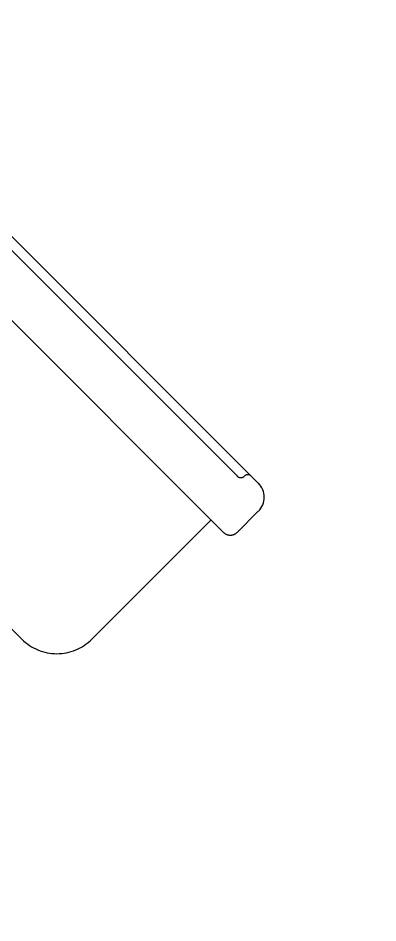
# Model space of a CAD drawing. Header units: millimetres. Extents: x -46397 to 283259, y -8690 to 23983.
# Drawn here: x 268268 to 268325, y -1057.8 to -914.6 of the extents above; entities that cross this region are included whole.
import ezdxf

# ---------------------------------------------------------------- set-up
doc = ezdxf.new("R2010")
doc.units = ezdxf.units.MM
doc.linetypes.add('PHANTOM', pattern=[63.5, 31.75, -6.35, 6.35, -6.35, 6.35, -6.35])

# ---------------------------------------------------------------- blocks, each defined once
blk = doc.blocks.new('BO-2')
at = {"color": 251, "linetype": 'PHANTOM', "ltscale": 5}
for p, q in [((819.75, -697.37), (749.9, -627.51)), ((816.43, -696.26), (751.01, -630.84)), ((742.14, -633.06), (814.21, -705.13)), ((725.23, -664.94), (782.33, -722.04)), ((819.75, -701.8), (816.43, -705.13)), ((793.42, -722.04), (812.27, -703.19))]:
    blk.add_line(p, q, dxfattribs=at)
for centre, radius, start, end in [((816.98, -695.71), 0.784, 225, 315), ((818.09, -696.81), 0.784, 45, 135), ((817.54, -699.59), 3.14, 315, 45), ((815.32, -704.02), 1.57, 225, 315), ((787.87, -716.5), 7.84, 225, 315)]:
    blk.add_arc(centre, radius, start, end, dxfattribs=at)

msp = doc.modelspace()

# ---------------------------------------------------------------- hatches: boundary and pattern name
h = msp.add_hatch()
h.set_pattern_fill('AR-HBONE', color=1, scale=0.3)
h.set_pattern_definition([(45, (0, 4000), (0, 43.1052294), [91.44, -30.48]), (135, (21.553, 4021.553), (4e-15, 43.1052294), [91.44, -30.48])])
h.paths.add_polyline_path([(270538.62, 747.84), (264438.62, 747.84, 0.282615), (264089.94, 533.65, 0.238931), (264089.94, -1119.97, 0.282615), (264438.62, -1334.16), (270538.62, -1334.16, 0.282615), (270887.29, -1119.97, 0.238931), (270887.29, 533.65, 0.282615)])
h.paths.add_polyline_path([(270842.69, 511.04, -0.238931), (270842.69, -1097.37, -0.282615), (270538.62, -1284.16), (264438.62, -1284.16, -0.282615), (264134.54, -1097.37, -0.238931), (264134.54, 511.04, -0.282615), (264438.62, 697.84), (270538.62, 697.84, -0.282615)], flags=16)

# ---------------------------------------------------------------- block references
msp.add_blockref('BO-2', (267486.28, -290.83, -1.5))

doc.saveas('drawing.dxf')
